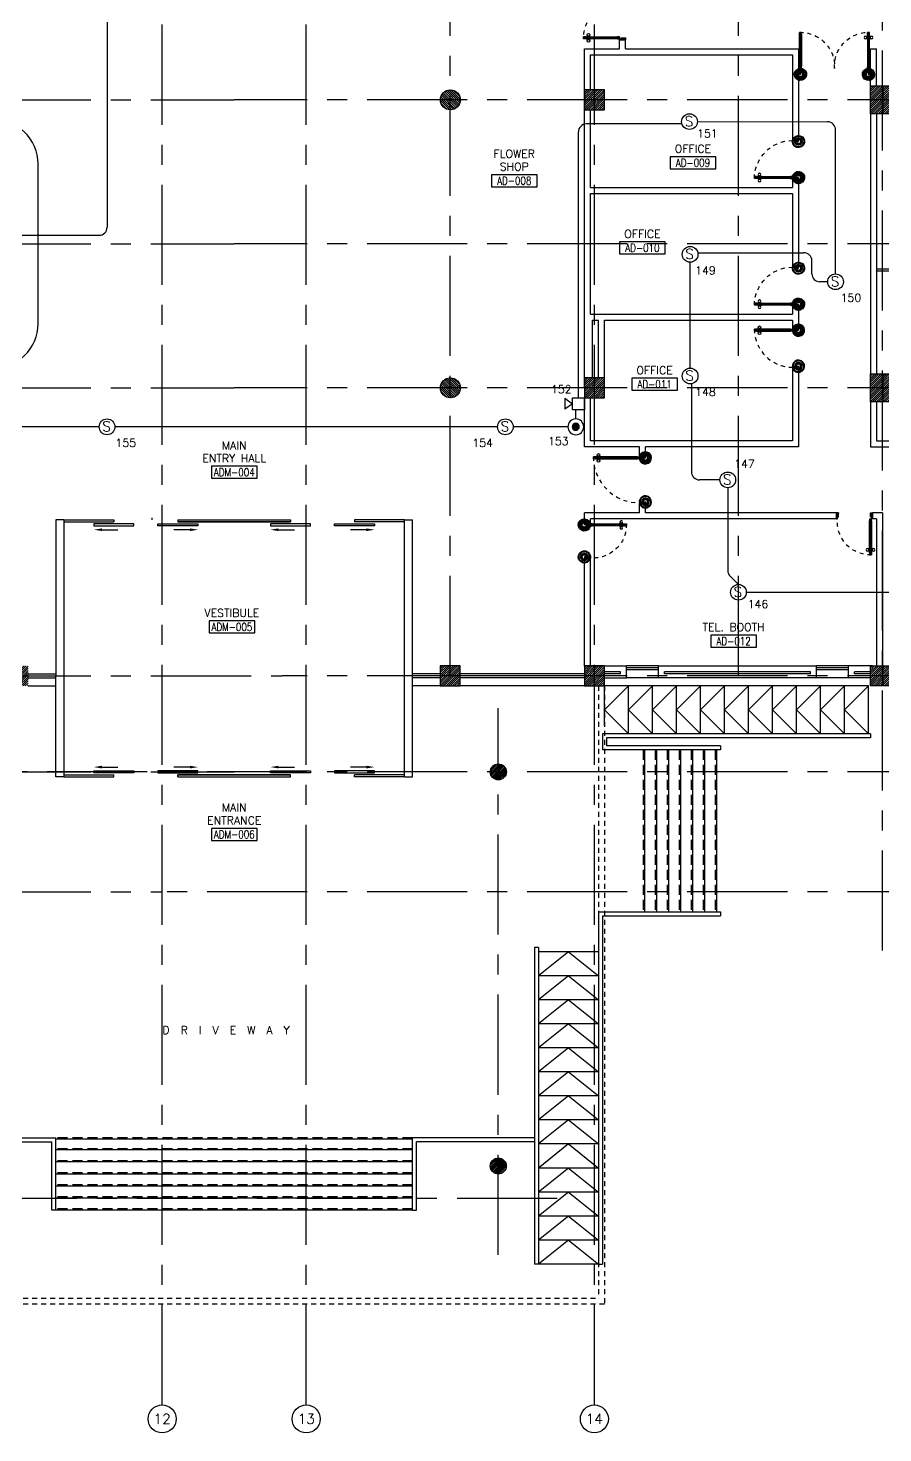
# Model space of a CAD drawing. Extents: x 0 to 93.3, y -13.5 to 76.8.
# Drawn here: x 17.63 to 38.99, y -13.52 to 21.59 of the extents above; entities that cross this region are included whole.
import ezdxf
from ezdxf.enums import TextEntityAlignment as Align

# ---------------------------------------------------------------- set-up
doc = ezdxf.new("R2010")
doc.units = 0
doc.header["$MEASUREMENT"] = 0
for name, pattern in [('CENTERX2', [4, 2.5, -0.5, 0.5, -0.5]), ('HIDDEN', [0.375, 0.25, -0.125]), ('HIDDEN2', [0.1875, 0.125, -0.0625])]:
    doc.linetypes.add(name, pattern=pattern)
doc.layers.get('0').update_dxf_attribs({"color": 11, "linetype": 'CONTINUOUS'})
for name, color, linetype in [('AX', 11, 'CONTINUOUS'), ('AX-CR', 11, 'CONTINUOUS'), ('AX-TXT', 11, 'CONTINUOUS'), ('AXES', 11, 'CENTERX2'), ('CANOPY-LN', 11, 'CONTINUOUS'), ('COL', 11, 'CONTINUOUS'), ('COUNTER', 11, 'CONTINUOUS'), ('DOOR', 11, 'CONTINUOUS'), ('E-FIRE', 4, 'CONTINUOUS'), ('E-WIRE', 4, 'CONTINUOUS'), ('Handrail', 11, 'CONTINUOUS'), ('HAT', 11, 'CONTINUOUS'), ('INSUL', 11, 'CONTINUOUS'), ('PART', 11, 'CONTINUOUS'), ('Ramb', 11, 'CONTINUOUS'), ('RM-BOX', 11, 'CONTINUOUS'), ('RM-NAME', 11, 'CONTINUOUS'), ('RM-NO', 11, 'CONTINUOUS'), ('SHAFT', 11, 'CONTINUOUS'), ('Step', 11, 'CONTINUOUS'), ('TEXT', 11, 'CONTINUOUS'), ('WALL', 11, 'CONTINUOUS'), ('WIN', 11, 'CONTINUOUS')]:
    doc.layers.add(name, color=color, linetype=linetype)
doc.styles.add('ROMANS', font='ROMANS.shx', dxfattribs={"width": 0.6})

# ---------------------------------------------------------------- blocks, each defined once
blk = doc.blocks.new('*X86')
at = {"color": 0}
for p, q in [((193089, 10708), (193542, 11161)), ((193089, 10761), (193488, 11161)), ((193089, 10814), (193435, 11161)), ((193089, 10867), (193382, 11161)), ((193089, 10920), (193329, 11161)), ((193089, 10973), (193276, 11161)), ((193089, 11026), (193223, 11161)), ((193089, 11079), (193170, 11161)), ((193089, 11132), (193117, 11161)), ((193095, 10661), (193589, 11155)), ((193148, 10661), (193589, 11102)), ((193201, 10661), (193589, 11049)), ((193254, 10661), (193589, 10996)), ((193307, 10661), (193589, 10943)), ((193360, 10661), (193589, 10890)), ((193413, 10661), (193589, 10837)), ((193466, 10661), (193589, 10784)), ((193519, 10661), (193589, 10731)), ((193572, 10661), (193589, 10678))]:
    blk.add_line(p, q, dxfattribs=at)
blk = doc.blocks.new('COL50')
at = {"layer": 'COL'}
blk.add_lwpolyline([(-250, 250), (-250, -250), (250, -250), (250, 250)], close=True, dxfattribs=at)
blk = doc.blocks.new('*X48')
at = {"color": 0}
for p, q in [((84179, 10675), (84665, 11161)), ((84179, 10729), (84612, 11161)), ((84179, 10782), (84559, 11161)), ((84179, 10835), (84506, 11161)), ((84179, 10888), (84453, 11161)), ((84179, 10941), (84400, 11161)), ((84179, 10994), (84347, 11161)), ((84179, 11047), (84294, 11161)), ((84179, 11100), (84240, 11161)), ((84179, 11153), (84187, 11161)), ((84218, 10661), (84679, 11122)), ((84271, 10661), (84679, 11069)), ((84324, 10661), (84679, 11016)), ((84377, 10661), (84679, 10963)), ((84430, 10661), (84679, 10910)), ((84483, 10661), (84679, 10857)), ((84536, 10661), (84679, 10804)), ((84589, 10661), (84679, 10751)), ((84642, 10661), (84679, 10698))]:
    blk.add_line(p, q, dxfattribs=at)
blk = doc.blocks.new('*X87')
at = {"color": 0}
for p, q in [((203889, 10689), (204360, 11161)), ((203889, 10742), (204307, 11161)), ((203889, 10795), (204254, 11161)), ((203889, 10848), (204201, 11161)), ((203889, 10901), (204148, 11161)), ((203889, 10954), (204095, 11161)), ((203889, 11008), (204042, 11161)), ((203889, 11061), (203989, 11161)), ((203889, 11114), (203936, 11161)), ((203913, 10661), (204389, 11136)), ((203966, 10661), (204389, 11083)), ((204019, 10661), (204389, 11030)), ((204072, 10661), (204389, 10977)), ((204125, 10661), (204389, 10924)), ((204178, 10661), (204389, 10871)), ((204231, 10661), (204389, 10818)), ((204285, 10661), (204389, 10765)), ((204338, 10661), (204389, 10712))]:
    blk.add_line(p, q, dxfattribs=at)
blk = doc.blocks.new('RM1')
at = {"layer": 'RM-BOX'}
blk.add_lwpolyline([(570, -200), (-570, -200), (-570, -500), (570, -500)], close=True, dxfattribs=at)
at = {"layer": 'RM-NAME', "style": 'ROMANS'}
for tag, p in [('ROOMNAME1', (0, 324)), ('ROOMNAME2', (0, 0))]:
    blk.add_attdef(tag, text='', height=200, dxfattribs=at).set_placement(p, align=Align.MIDDLE)
at = {"layer": 'RM-NO', "style": 'ROMANS', "width": 0.8}
blk.add_attdef('ROOMNO', text='', height=200, dxfattribs=at).set_placement((0, -350), align=Align.MIDDLE)
blk = doc.blocks.new('DOOR100')
at = {"layer": 'DOOR', "color": 7, "linetype": 'ByBlock'}
for p, q in [((-91, 1205), (-91, 1140)), ((-82, 1205), (-91, 1205)), ((-82, 1140), (-91, 1140)), ((-82, 1128), (-82, 1218)), ((-75, 1218), (-82, 1218)), ((-82, 1205), (-82, 1140)), ((-75, 1128), (-82, 1128)), ((-75, 1250), (-75, 1300)), ((-75, 1300), (-25, 1300)), ((-25, 1300), (-75, 1300)), ((-58, 1250), (-75, 1250)), ((-58, 1250), (-58, 1270)), ((-42, 1270), (-58, 1270)), ((-42, 1250), (-42, 1270)), ((-25, 1250), (-42, 1250)), ((-25, 1250), (-25, 1300)), ((-25, 1218), (-18, 1218)), ((-25, 1128), (-18, 1128)), ((-18, 1128), (-18, 1218)), ((-18, 1205), (-18, 1140)), ((-18, 1205), (-9, 1205)), ((-18, 1140), (-9, 1140)), ((-9, 1205), (-9, 1140)), ((-1200, 0), (-1200, 150)), ((-1200, 150), (-1175, 150)), ((-1200, 150), (-1200, 0)), ((-1150, 0), (-1200, 114)), ((-1150, 0), (-1200, 40)), ((-1150, 0), (-1200, 0)), ((-1175, 150), (-1175, 100)), ((-1175, 100), (-1150, 100)), ((-1150, 0), (-1163, 100)), ((-1150, 100), (-1150, 0)), ((-75, 200), (-58, 200)), ((-75, 150), (-75, 200)), ((-75, 150), (-25, 150)), ((-58, 200), (-58, 180)), ((-58, 180), (-42, 180)), ((-50, 0), (0, 114)), ((-50, 100), (-50, 0)), ((-50, 0), (-37, 100)), ((-25, 100), (-50, 100)), ((-50, 0), (0, 40)), ((-50, 0), (0, 0)), ((-42, 200), (-25, 200)), ((-42, 180), (-42, 200)), ((-25, 200), (-25, 150)), ((0, 150), (-25, 150)), ((-25, 150), (-25, 100)), ((0, 0), (0, 150)), ((0, 150), (0, 0))]:
    blk.add_line(p, q, dxfattribs=at)
at = {"layer": 'DOOR', "linetype": 'ByBlock'}
for p, q in [((-75, 1250), (-75, 200)), ((-58, 200), (-58, 1250)), ((-42, 200), (-42, 1250)), ((-25, 200), (-25, 1250))]:
    blk.add_line(p, q, dxfattribs=at)
at = {"layer": 'DOOR', "color": 7, "linetype": 'ByBlock'}
for centre in [(-124, 1173), (24, 1173)]:
    blk.add_circle(centre, 32.4, dxfattribs=at)
at = {"layer": 'DOOR', "linetype": 'HIDDEN', "ltscale": 0.5}
blk.add_arc((-25, 150), 1150, 90, 180, dxfattribs=at)
at = {"layer": 'DOOR', "color": 7, "linetype": 'ByBlock'}
for centre, radius, start, end in [((-1150, 0), 154, 103.7142, 108.8947), ((-1150, 0), 134, 100.72, 111.8402), ((-1150, 0), 94.4, 90, 121.9818), ((-1150, 0), 74.4, 90, 132.2236), ((-1150, 0), 54.4, 90, 156.7926), ((-1150, 0), 34.4, 90, 180), ((-1150, 0), 14.4, 90, 180), ((-50, 0), 94.4, 58.0182, 90), ((-50, 0), 74.4, 47.7764, 90), ((-50, 0), 54.4, 23.2074, 90), ((-50, 0), 34.4, 0, 90), ((-50, 0), 14.4, 0, 90), ((-50, 0), 134, 68.1598, 79.28), ((-50, 0), 114, 64.0838, 77.3774), ((-50, 0), 154, 71.1053, 76.2858)]:
    blk.add_arc(centre, radius, start, end, dxfattribs=at)
blk = doc.blocks.new('A$C49F1192B')
at = {"layer": 'DOOR', "color": 0, "linetype": 'ByBlock', "xscale": -1, "rotation": 270}
blk.add_blockref('DOOR100', (0, 1200), dxfattribs=at)
blk = doc.blocks.new('*X88')
at = {"color": 0}
for p, q in [((203889, 17902), (204348, 18361)), ((203889, 17955), (204295, 18361)), ((203889, 18008), (204242, 18361)), ((203889, 18061), (204189, 18361)), ((203889, 18114), (204136, 18361)), ((203889, 18167), (204083, 18361)), ((203889, 18220), (204030, 18361)), ((203889, 18273), (203977, 18361)), ((203889, 18326), (203923, 18361)), ((203901, 17861), (204389, 18349)), ((203954, 17861), (204389, 18296)), ((204007, 17861), (204389, 18243)), ((204060, 17861), (204389, 18190)), ((204113, 17861), (204389, 18137)), ((204166, 17861), (204389, 18084)), ((204219, 17861), (204389, 18031)), ((204272, 17861), (204389, 17978)), ((204325, 17861), (204389, 17924)), ((204378, 17861), (204389, 17871))]:
    blk.add_line(p, q, dxfattribs=at)
blk = doc.blocks.new('*X85')
at = {"color": 0}
for p, q in [((203888, 25061), (204388, 25561)), ((203889, 25114), (204335, 25561)), ((203889, 25167), (204282, 25561)), ((203889, 25220), (204229, 25561)), ((203889, 25273), (204176, 25561)), ((203889, 25326), (204123, 25561)), ((203889, 25379), (204070, 25561)), ((203889, 25432), (204017, 25561)), ((203889, 25486), (203964, 25561)), ((203889, 25539), (203911, 25561)), ((203941, 25061), (204389, 25508)), ((203994, 25061), (204389, 25455)), ((204047, 25061), (204389, 25402)), ((204100, 25061), (204389, 25349)), ((204153, 25061), (204389, 25296)), ((204207, 25061), (204389, 25243)), ((204260, 25061), (204389, 25190)), ((204313, 25061), (204389, 25137)), ((204366, 25061), (204389, 25084))]:
    blk.add_line(p, q, dxfattribs=at)
blk = doc.blocks.new('A$C272A55A0')
at = {"layer": 'DOOR', "color": 0, "linetype": 'ByBlock'}
for p, q in [((0, 900), (0, 1050)), ((50, 1050), (0, 1050)), ((0, 900), (25, 900)), ((25, 950), (50, 950)), ((25, 900), (25, 950)), ((75, 900), (25, 900)), ((25, 850), (25, 900)), ((42, 850), (25, 850)), ((58, 870), (42, 870)), ((42, 870), (42, 850)), ((50, 950), (50, 1050)), ((58, 850), (58, 870)), ((75, 850), (58, 850)), ((75, 900), (75, 850)), ((1725, 900), (1775, 900)), ((1725, 900), (1725, 850)), ((1725, 850), (1742, 850)), ((1742, 870), (1758, 870)), ((1742, 850), (1742, 870)), ((1750, 950), (1750, 1050)), ((1750, 1050), (1800, 1050)), ((1775, 950), (1750, 950)), ((1758, 870), (1758, 850)), ((1758, 850), (1775, 850)), ((1775, 900), (1775, 950)), ((1800, 900), (1775, 900)), ((1775, 850), (1775, 900)), ((1800, 1050), (1800, 900)), ((25, 50), (42, 50)), ((25, 50), (25, 0)), ((25, 0), (75, 0)), ((75, 0), (25, 0)), ((42, 50), (42, 30)), ((42, 30), (58, 30)), ((58, 50), (75, 50)), ((58, 50), (58, 30)), ((75, 50), (75, 0)), ((1718, 160), (1709, 160)), ((1709, 95), (1709, 160)), ((1718, 95), (1709, 95)), ((1725, 173), (1718, 173)), ((1718, 173), (1718, 83)), ((1718, 95), (1718, 160)), ((1725, 83), (1718, 83)), ((1742, 50), (1725, 50)), ((1725, 50), (1725, 0)), ((1775, 0), (1725, 0)), ((1725, 0), (1775, 0)), ((1742, 50), (1742, 30)), ((1758, 30), (1742, 30)), ((1775, 50), (1758, 50)), ((1758, 50), (1758, 30)), ((1775, 173), (1782, 173)), ((1775, 83), (1782, 83)), ((1775, 50), (1775, 0)), ((1782, 173), (1782, 83)), ((1782, 160), (1791, 160)), ((1782, 95), (1782, 160)), ((1782, 95), (1791, 95)), ((1791, 95), (1791, 160))]:
    blk.add_line(p, q, dxfattribs=at)
at = {"layer": 'DOOR', "color": 9, "linetype": 'ByBlock'}
for p, q in [((50, 1050), (0, 1010)), ((50, 1050), (0, 937)), ((50, 1050), (37, 950)), ((1750, 1050), (1800, 1010)), ((1750, 1050), (1800, 937)), ((1750, 1050), (1763, 950))]:
    blk.add_line(p, q, dxfattribs=at)
at = {"layer": 'DOOR', "linetype": 'ByBlock'}
for p, q in [((25, 850), (25, 50)), ((42, 850), (42, 50)), ((58, 850), (58, 50)), ((75, 50), (75, 850)), ((1725, 50), (1725, 850)), ((1742, 850), (1742, 50)), ((1758, 850), (1758, 50)), ((1775, 850), (1775, 50))]:
    blk.add_line(p, q, dxfattribs=at)
at = {"layer": 'DOOR', "color": 0, "linetype": 'ByBlock'}
for centre in [(1676, 128), (1824, 128)]:
    blk.add_circle(centre, 32.4, dxfattribs=at)
at = {"layer": 'DOOR', "color": 9, "linetype": 'ByBlock'}
for centre, radius, start, end in [((50, 1050), 54.4, 203.2074, 270), ((50, 1050), 74.4, 227.7764, 270), ((50, 1050), 94.4, 238.0182, 270), ((50, 1050), 114, 244.0838, 257.3774), ((50, 1050), 134, 248.1598, 259.28), ((50, 1050), 154, 251.1053, 256.2858), ((50, 1050), 34.4, 180, 270), ((50, 1050), 14.4, 180, 270), ((1750, 1050), 14.4, 270, 0), ((1750, 1050), 34.4, 270, 0), ((1750, 1050), 54.4, 270, 336.7926), ((1750, 1050), 74.4, 270, 312.2236), ((1750, 1050), 94.4, 270, 301.9818), ((1750, 1050), 114, 282.6226, 295.9162), ((1750, 1050), 134, 280.72, 291.8402), ((1750, 1050), 154, 283.7142, 288.8947)]:
    blk.add_arc(centre, radius, start, end, dxfattribs=at)
at = {"layer": 'DOOR', "linetype": 'HIDDEN', "ltscale": 0.5}
for centre, start, end in [((50, 851), 268.3174, 3.2965), ((1750, 851), 176.7035, 271.6826)]:
    blk.add_arc(centre, 851, start, end, dxfattribs=at)
at = {"layer": 'WALL', "linetype": 'ByBlock'}
blk.add_line((1800, 900), (1800, 1050), dxfattribs=at)
blk = doc.blocks.new('DOOR90')
at = {"layer": 'DOOR', "color": 7, "linetype": 'ByBlock'}
for p, q in [((-150, 0), (0, 0)), ((-150, 0), (-150, -25)), ((0, -50), (-114, 0)), ((0, -50), (-40, 0)), ((0, -50), (0, 0)), ((-1000, -25), (-1050, -25)), ((-1050, -75), (-1050, -25)), ((-1050, -25), (-1050, -75)), ((-1000, -75), (-1050, -75)), ((-1000, -42), (-1020, -42)), ((-1020, -42), (-1020, -58)), ((-1000, -58), (-1020, -58)), ((-1000, -25), (-1000, -42)), ((-1000, -58), (-1000, -75)), ((-878, -18), (-968, -18)), ((-968, -25), (-968, -18)), ((-968, -75), (-968, -82)), ((-878, -82), (-968, -82)), ((-955, -9), (-890, -9)), ((-955, -18), (-955, -9)), ((-955, -18), (-890, -18)), ((-955, -82), (-890, -82)), ((-955, -82), (-955, -91)), ((-955, -91), (-890, -91)), ((-890, -18), (-890, -9)), ((-890, -82), (-890, -91)), ((-878, -25), (-878, -18)), ((-878, -75), (-878, -82)), ((-200, -25), (-150, -25)), ((-200, -42), (-200, -25)), ((-180, -42), (-200, -42)), ((-200, -58), (-180, -58)), ((-200, -75), (-200, -58)), ((-150, -75), (-200, -75)), ((-180, -58), (-180, -42)), ((-150, -25), (-100, -25)), ((-150, -75), (-150, -25)), ((-100, -25), (-100, -50)), ((0, -50), (-100, -37)), ((-100, -50), (0, -50)), ((-150, -875), (-100, -875)), ((-150, -900), (-150, -875)), ((-150, -900), (0, -900)), ((0, -900), (-150, -900)), ((0, -850), (-114, -900)), ((-100, -875), (-100, -850)), ((0, -850), (-100, -863)), ((-100, -850), (0, -850)), ((0, -850), (-40, -900)), ((0, -850), (0, -900))]:
    blk.add_line(p, q, dxfattribs=at)
at = {"layer": 'DOOR', "linetype": 'ByBlock'}
for p, q in [((-200, -25), (-1000, -25)), ((-200, -42), (-1000, -42)), ((-200, -58), (-1000, -58)), ((-1000, -75), (-200, -75))]:
    blk.add_line(p, q, dxfattribs=at)
at = {"layer": 'DOOR', "color": 7, "linetype": 'ByBlock'}
for centre in [(-923, 24), (-923, -124)]:
    blk.add_circle(centre, 32.4, dxfattribs=at)
for centre, radius, start, end in [((0, -50), 154, 161.1053, 166.2858), ((0, -50), 94.4, 148.0182, 180), ((0, -50), 134, 158.1598, 169.28), ((0, -50), 114, 154.0838, 167.3774), ((0, -50), 74.4, 137.7764, 180), ((0, -50), 54.4, 113.2074, 180), ((0, -50), 34.4, 90, 180), ((0, -50), 14.4, 90, 180), ((0, -850), 154, 193.7142, 198.8947), ((0, -850), 134, 190.72, 201.8402), ((0, -850), 94.4, 180, 211.9818), ((0, -850), 74.4, 180, 222.2236), ((0, -850), 54.4, 180, 246.7926), ((0, -850), 34.4, 180, 270), ((0, -850), 14.4, 180, 270)]:
    blk.add_arc(centre, radius, start, end, dxfattribs=at)
at = {"layer": 'DOOR', "linetype": 'HIDDEN', "ltscale": 0.5}
blk.add_arc((-222, -50), 828, 178.2701, 275.003, dxfattribs=at)
blk = doc.blocks.new('AXU')
at = {"layer": 'AX-CR'}
blk.add_circle((0, 350), 350, dxfattribs=at)
at = {"layer": 'AX-TXT', "style": 'ROMANS'}
blk.add_attdef('AX', text='', height=250, dxfattribs=at).set_placement((0, 350), align=Align.MIDDLE)
blk = doc.blocks.new('C11')
at = {"layer": 'HAT'}
h = blk.add_hatch(dxfattribs=at)
h.set_pattern_fill('ANSI31', color=256, scale=300, style=0)
h.set_pattern_definition([(45, (-383765.23, -62181), (-26.5165043, 26.5165043), [])])
h.paths.add_polyline_path([(-20, 350), (-20, 700), (-320, 700), (-320, 350)])
h.paths.add_polyline_path([(-320, 0), (-20, 0), (-20, 350), (-320, 350)])
h = blk.add_hatch(dxfattribs=at)
h.set_pattern_fill('ANSI31', color=256, scale=300, style=0)
h.set_pattern_definition([(45, (-383445.23, -62181), (-26.5165043, 26.5165043), [])])
h.paths.add_polyline_path([(300, 350), (300, 700), (0, 700), (0, 350)])
h.paths.add_polyline_path([(0, 0), (300, 0), (300, 350), (0, 350)])
at = {"layer": 'COL'}
for points in [[(-20, 700), (-20, 0), (-320, 0), (-320, 700)], [(300, 700), (300, 0), (0, 0), (0, 700)]]:
    blk.add_lwpolyline(points, close=True, dxfattribs=at)
blk = doc.blocks.new('C-300')
at = {"layer": 'HAT', "linetype": 'ByBlock', "ltscale": 0.3}
h = blk.add_hatch(dxfattribs=at)
h.set_pattern_fill('ANSI31', color=8, scale=300, style=0)
h.set_pattern_definition([(45, (-258496.182, -82361.005), (-26.5165043, 26.5165043), [])])
h.paths.add_polyline_path([(300, 500), (0, 500), (0, 250), (300, 250)])
h.paths.add_polyline_path([(300, 250), (0, 250), (0, 0), (300, 0)])
at = {"layer": 'COL'}
blk.add_lwpolyline([(0, 500), (300, 500), (300, 0), (0, 0)], close=True, dxfattribs=at)
blk = doc.blocks.new('C-300A')
at = {"layer": 'SHAFT', "color": 6, "linetype": 'ByBlock', "ltscale": 0.3}
for p in [(-300, 0), (20, 0)]:
    blk.add_blockref('C-300', p, dxfattribs=at)
blk = doc.blocks.new('DOOR1000')
at = {"layer": 'DOOR', "color": 7, "linetype": 'ByBlock'}
for p, q in [((-150, 0), (0, 0)), ((-150, 0), (-150, -25)), ((0, -50), (-114, 0)), ((0, -50), (-40, 0)), ((0, -50), (0, 0)), ((-1100, -25), (-1100, -75)), ((-1100, -75), (-1100, -25)), ((-1050, -25), (-1100, -25)), ((-1050, -75), (-1100, -75)), ((-1070, -42), (-1070, -58)), ((-1050, -42), (-1070, -42)), ((-1050, -58), (-1070, -58)), ((-1050, -25), (-1050, -42)), ((-1050, -58), (-1050, -75)), ((-1018, -25), (-1018, -18)), ((-928, -18), (-1018, -18)), ((-1018, -75), (-1018, -82)), ((-928, -82), (-1018, -82)), ((-1005, -18), (-1005, -9)), ((-1005, -9), (-940, -9)), ((-1005, -18), (-940, -18)), ((-1005, -82), (-1005, -91)), ((-1005, -82), (-940, -82)), ((-1005, -91), (-940, -91)), ((-940, -18), (-940, -9)), ((-940, -82), (-940, -91)), ((-928, -25), (-928, -18)), ((-928, -75), (-928, -82)), ((-200, -25), (-150, -25)), ((-200, -42), (-200, -25)), ((-180, -42), (-200, -42)), ((-200, -58), (-180, -58)), ((-200, -75), (-200, -58)), ((-150, -75), (-200, -75)), ((-180, -58), (-180, -42)), ((-150, -25), (-100, -25)), ((-150, -75), (-150, -25)), ((-100, -25), (-100, -50)), ((0, -50), (-100, -37)), ((-100, -50), (0, -50)), ((-150, -975), (-100, -975)), ((-150, -1000), (-150, -975)), ((-150, -1000), (0, -1000)), ((0, -1000), (-150, -1000)), ((0, -950), (-114, -1000)), ((-100, -975), (-100, -950)), ((0, -950), (-100, -963)), ((-100, -950), (0, -950)), ((0, -950), (-40, -1000)), ((0, -950), (0, -1000))]:
    blk.add_line(p, q, dxfattribs=at)
at = {"layer": 'DOOR', "linetype": 'ByBlock'}
for p, q in [((-200, -25), (-1050, -25)), ((-200, -42), (-1050, -42)), ((-200, -58), (-1050, -58)), ((-1050, -75), (-200, -75))]:
    blk.add_line(p, q, dxfattribs=at)
at = {"layer": 'DOOR', "color": 7, "linetype": 'ByBlock'}
for centre in [(-973, 24), (-973, -124)]:
    blk.add_circle(centre, 32.4, dxfattribs=at)
for centre, radius, start, end in [((0, -50), 154, 161.1053, 166.2858), ((0, -50), 94.4, 148.0182, 180), ((0, -50), 134, 158.1598, 169.28), ((0, -50), 114, 154.0838, 167.3774), ((0, -50), 74.4, 137.7764, 180), ((0, -50), 54.4, 113.2074, 180), ((0, -50), 34.4, 90, 180), ((0, -50), 14.4, 90, 180), ((0, -950), 154, 193.7142, 198.8947), ((0, -950), 134, 190.72, 201.8402), ((0, -950), 94.4, 180, 211.9818), ((0, -950), 74.4, 180, 222.2236), ((0, -950), 54.4, 180, 246.7926), ((0, -950), 34.4, 180, 270), ((0, -950), 14.4, 180, 270)]:
    blk.add_arc(centre, radius, start, end, dxfattribs=at)
at = {"layer": 'DOOR', "linetype": 'HIDDEN', "ltscale": 0.5}
blk.add_arc((-150, -25), 950, 180, 270, dxfattribs=at)
blk = doc.blocks.new('S')
at = {"layer": 'E-FIRE'}
blk.add_circle((0, 0), 197, dxfattribs=at)
at = {"layer": 'E-FIRE', "color": 3, "style": 'ROMANS'}
blk.add_text('S', height=250, dxfattribs=at).set_placement((-119, -115))
blk = doc.blocks.new('MCP')
at = {"color": 1}
for p, q in [((-88, -9), (9, 88)), ((-82, 33), (-33, 82)), ((-80, -36), (36, 80)), ((-66, -58), (58, 66)), ((-47, -74), (74, 47)), ((-23, -85), (85, 23)), ((10, -88), (88, -10))]:
    blk.add_line(p, q, dxfattribs=at)
at = {"layer": 'E-FIRE'}
blk.add_circle((0, 0), 197, dxfattribs=at)
at = {"layer": 'E-FIRE', "color": 4}
blk.add_circle((0, 0), 88.1, dxfattribs=at)
blk = doc.blocks.new('ES')
at = {"layer": 'E-FIRE'}
blk.add_line((-135, 485), (134, 485), dxfattribs=at)
for points in [[(-135, 485), (0, 300)], [(0, 300), (0, 300), (134, 485)]]:
    blk.add_lwpolyline(points, dxfattribs=at)
blk.add_lwpolyline([(-150, 0), (150, 0), (150, 300), (-150, 300)], close=True, dxfattribs=at)

msp = doc.modelspace()

# ---------------------------------------------------------------- hatches: boundary and pattern name
at = {"layer": 'HAT'}
h = msp.add_hatch(dxfattribs=at)
h.set_pattern_fill('ANSI31', color=256, scale=0.3, style=0)
h.set_pattern_definition([(135, (89.420948, -23.834444), (0.026516504, 0.026516504), [])])
h.paths.add_polyline_path([(28.4307, 19.8), (28.1807, 19.8), (28.1807, 20.05, -0.4142136)])
h.paths.add_polyline_path([(28.1807, 20.05), (28.1807, 19.8), (27.9307, 19.8, -0.4142136)])
h.paths.add_polyline_path([(27.9307, 19.8), (28.1807, 19.8), (28.1807, 19.55, -0.4142136)])
h.paths.add_polyline_path([(28.1807, 19.8), (28.4307, 19.8, -0.4142136), (28.1807, 19.55)])
h = msp.add_hatch(dxfattribs=at)
h.set_pattern_fill('ANSI31', color=256, scale=0.3, style=0)
h.set_pattern_definition([(135, (89.420948, -31.034444), (0.026516504, 0.026516504), [])])
h.paths.add_polyline_path([(28.4307, 12.6), (28.1807, 12.6), (28.1807, 12.85, -0.4142136)])
h.paths.add_polyline_path([(28.1807, 12.85), (28.1807, 12.6), (27.9307, 12.6, -0.4142136)])
h.paths.add_polyline_path([(27.9307, 12.6), (28.1807, 12.6), (28.1807, 12.35, -0.4142136)])
h.paths.add_polyline_path([(28.1807, 12.6), (28.4307, 12.6, -0.4142136), (28.1807, 12.35)])
h = msp.add_hatch(dxfattribs=at)
h.set_pattern_fill('ANSI31', color=256, scale=0.24, style=0)
h.set_pattern_definition([(45, (-19.612692, -31.907555), (-0.021213203, 0.021213203), [])])
h.paths.add_polyline_path([(29.1795, 3), (29.3795, 3), (29.3795, 3.2, 0.4142136)])
h.paths.add_polyline_path([(29.3795, 3.2), (29.3795, 3), (29.5795, 3, 0.4142136)])
h.paths.add_polyline_path([(29.5795, 3), (29.3795, 3), (29.3795, 2.8, 0.4142136)])
h.paths.add_polyline_path([(29.3795, 3), (29.1795, 3, 0.4142136), (29.3795, 2.8)])
h = msp.add_hatch(dxfattribs=at)
h.set_pattern_fill('ANSI31', color=256, scale=0.24, style=0)
h.set_pattern_definition([(45, (-19.612692, -41.757555), (-0.021213203, 0.021213203), [])])
h.paths.add_polyline_path([(29.1795, -6.85), (29.3795, -6.85), (29.3795, -6.65, 0.4142136)])
h.paths.add_polyline_path([(29.3795, -6.65), (29.3795, -6.85), (29.5795, -6.85, 0.4142136)])
h.paths.add_polyline_path([(29.5795, -6.85), (29.3795, -6.85), (29.3795, -7.05, 0.4142136)])
h.paths.add_polyline_path([(29.3795, -6.85), (29.1795, -6.85, 0.4142136), (29.3795, -7.05)])

# ---------------------------------------------------------------- linework, layer by layer
at = {"layer": 'AXES'}
for p, q in [((20.9795, -12.8215), (20.9795, 76.0748)), ((24.5795, -12.8215), (24.5795, 76.0748)), ((31.7795, -12.8215), (31.7795, 76.0748)), ((38.9795, -1.4643), (38.9795, 75.7248)), ((28.1795, 5.4), (28.1795, 64.22)), ((35.3795, 5.4), (35.3795, 64.22)), ((0.7, 19.8), (22.7795, 19.8)), ((92.6023, 19.8), (22.7795, 19.8)), ((0.7, 16.2), (22.7795, 16.2)), ((92.6023, 16.2), (22.7795, 16.2)), ((0.7, 12.6), (22.7795, 12.6)), ((92.6023, 12.6), (22.7795, 12.6)), ((0.7, 5.4), (23.9795, 5.4)), ((92.6023, 5.4), (23.9795, 5.4)), ((29.3795, -9.0672), (29.3795, 4.5947)), ((0.7, 3), (22.7795, 3)), ((92.6023, 3), (14.3795, 3)), ((92.6023, 3), (22.7795, 3)), ((0.7, 0), (20.9795, 0)), ((92.6023, 0), (20.9795, 0)), ((92.6023, 0), (20.9795, 0)), ((12.3471, -7.65), (30.9349, -7.65))]:
    msp.add_line(p, q, dxfattribs=at)
at = {"layer": 'CANOPY-LN', "color": 8, "linetype": 'HIDDEN2'}
for p in [(31.8795, 5.15), (13.6795, -10.15)]:
    msp.add_line(p, (31.8795, -10.15), dxfattribs=at)
at = {"layer": 'CANOPY-LN', "linetype": 'HIDDEN2'}
for p, q in [((32.0295, 5.15), (32.0295, -10.3)), ((32.0295, -10.3), (13.5295, -10.3))]:
    msp.add_line(p, q, dxfattribs=at)
at = {"layer": 'COUNTER'}
for p, q in [((17.8795, 14.2011), (17.8795, 18.2)), ((17.8795, 15.2375), (17.8795, 18.1875))]:
    msp.add_line(p, q, dxfattribs=at)
for centre, radius, start, end in [((16.7795, 18.2), 1.1, 0, 92.60525), ((16.7777, 14.2019), 1.1018, 267.49483, 359.95911)]:
    msp.add_arc(centre, radius, start, end, dxfattribs=at)
at = {"layer": 'DOOR'}
for p, q in [((18.5238, 9.3), (19.7738, 9.3)), ((18.5238, 9.25), (19.7738, 9.25)), ((19.7738, 9.3), (19.7738, 9.25)), ((20.7295, 9.3), (20.7295, 9.35)), ((21.3738, 9.3), (24.1853, 9.3)), ((21.3738, 9.3), (21.3738, 9.25)), ((21.3738, 9.25), (24.1853, 9.25)), ((24.1853, 9.3), (24.1853, 9.25)), ((25.7853, 9.3), (25.7853, 9.25)), ((27.0353, 9.3), (25.7853, 9.3)), ((27.0353, 9.25), (25.7853, 9.25)), ((19.4738, 9.0541), (19.8738, 9.0541)), ((19.4738, 9.0541), (19.8738, 9.0541)), ((21.6738, 9.0541), (21.2738, 9.0541)), ((21.6738, 9.0541), (21.2738, 9.0541)), ((23.8853, 9.0541), (24.2853, 9.0541)), ((23.8853, 9.0541), (24.2853, 9.0541)), ((26.0853, 9.0541), (25.6853, 9.0541)), ((26.0853, 9.0541), (25.6853, 9.0541)), ((18.5238, 2.925), (19.7738, 2.925)), ((18.5238, 2.875), (19.7738, 2.875)), ((19.4738, 3.1209), (19.8738, 3.1209)), ((19.4738, 3.1209), (19.8738, 3.1209)), ((19.7738, 2.875), (19.7738, 2.925)), ((21.6738, 3.1209), (21.2738, 3.1209)), ((21.6738, 3.1209), (21.2738, 3.1209)), ((21.3738, 2.925), (24.1853, 2.925)), ((21.3738, 2.875), (21.3738, 2.925)), ((21.3738, 2.875), (24.1853, 2.875)), ((23.8853, 3.1209), (24.2853, 3.1209)), ((23.8853, 3.1209), (24.2853, 3.1209)), ((24.1853, 2.875), (24.1853, 2.925)), ((26.0853, 3.1209), (25.6853, 3.1209)), ((26.0853, 3.1209), (25.6853, 3.1209)), ((25.7853, 2.875), (25.7853, 2.925)), ((27.0353, 2.925), (25.7853, 2.925)), ((27.0353, 2.875), (25.7853, 2.875))]:
    msp.add_line(p, q, dxfattribs=at)
for points in [[(19.2738, 9.2), (19.2738, 9.15), (20.2738, 9.15), (20.2738, 9.2), (19.2738, 9.2)], [(19.2738, 9.2), (19.2738, 9.15), (20.2738, 9.15), (20.2738, 9.2), (19.2738, 9.2)], [(21.8738, 9.2), (21.8738, 9.15), (20.8738, 9.15), (20.8738, 9.2), (21.8738, 9.2)], [(21.8738, 9.2), (21.8738, 9.15), (20.8738, 9.15), (20.8738, 9.2), (21.8738, 9.2)], [(21.3738, 9.3), (24.1853, 9.3), (24.1853, 9.25), (21.3738, 9.25)], [(23.6853, 9.2), (23.6853, 9.15), (24.6853, 9.15), (24.6853, 9.2), (23.6853, 9.2)], [(23.6853, 9.2), (23.6853, 9.15), (24.6853, 9.15), (24.6853, 9.2), (23.6853, 9.2)], [(26.2853, 9.2), (26.2853, 9.15), (25.2853, 9.15), (25.2853, 9.2), (26.2853, 9.2)], [(26.2853, 9.2), (26.2853, 9.15), (25.2853, 9.15), (25.2853, 9.2), (26.2853, 9.2)], [(19.2738, 2.975), (19.2738, 3.025), (20.2738, 3.025), (20.2738, 2.975), (19.2738, 2.975)], [(19.2738, 2.975), (19.2738, 3.025), (20.2738, 3.025), (20.2738, 2.975), (19.2738, 2.975)], [(21.8738, 2.975), (21.8738, 3.025), (20.8738, 3.025), (20.8738, 2.975), (21.8738, 2.975)], [(21.8738, 2.975), (21.8738, 3.025), (20.8738, 3.025), (20.8738, 2.975), (21.8738, 2.975)], [(21.3738, 2.875), (24.1853, 2.875), (24.1853, 2.925), (21.3738, 2.925)], [(23.6853, 2.975), (23.6853, 3.025), (24.6853, 3.025), (24.6853, 2.975), (23.6853, 2.975)], [(23.6853, 2.975), (23.6853, 3.025), (24.6853, 3.025), (24.6853, 2.975), (23.6853, 2.975)], [(26.2853, 2.975), (26.2853, 3.025), (25.2853, 3.025), (25.2853, 2.975), (26.2853, 2.975)], [(26.2853, 2.975), (26.2853, 3.025), (25.2853, 3.025), (25.2853, 2.975), (26.2853, 2.975)]]:
    msp.add_lwpolyline(points, dxfattribs=at)
for points in [[(19.4738, 9.0208), (19.4738, 9.0875), (19.2738, 9.0541)], [(19.4738, 9.0208), (19.4738, 9.0875), (19.2738, 9.0541)], [(21.6738, 9.0208), (21.6738, 9.0875), (21.8738, 9.0541)], [(21.6738, 9.0208), (21.6738, 9.0875), (21.8738, 9.0541)], [(23.8853, 9.0208), (23.8853, 9.0875), (23.6853, 9.0541)], [(23.8853, 9.0208), (23.8853, 9.0875), (23.6853, 9.0541)], [(26.0853, 9.0208), (26.0853, 9.0875), (26.2853, 9.0541)], [(26.0853, 9.0208), (26.0853, 9.0875), (26.2853, 9.0541)], [(19.4738, 3.1542), (19.4738, 3.0875), (19.2738, 3.1209)], [(19.4738, 3.1542), (19.4738, 3.0875), (19.2738, 3.1209)], [(21.6738, 3.1542), (21.6738, 3.0875), (21.8738, 3.1209)], [(21.6738, 3.1542), (21.6738, 3.0875), (21.8738, 3.1209)], [(23.8853, 3.1542), (23.8853, 3.0875), (23.6853, 3.1209)], [(23.8853, 3.1542), (23.8853, 3.0875), (23.6853, 3.1209)], [(26.0853, 3.1542), (26.0853, 3.0875), (26.2853, 3.1209)], [(26.0853, 3.1542), (26.0853, 3.0875), (26.2853, 3.1209)]]:
    msp.add_solid(points, dxfattribs=at)
at = {"layer": 'E-WIRE'}
for p, q in [((19.6027, 22.0029), (19.6027, 16.6135)), ((31.3795, 12.354), (31.3795, 18.9958)), ((37.8065, 15.4493), (37.8065, 19.05)), ((15.8464, 16.4135), (19.4027, 16.4135)), ((34.1721, 13.0948), (34.1721, 15.7402)), ((37.2156, 15.4522), (37.2156, 15.7768)), ((37.6095, 15.2522), (37.4156, 15.2522)), ((19.4056, 11.6269), (14.4751, 11.6269)), ((29.3593, 11.6269), (19.7997, 11.6269)), ((31.1183, 11.6269), (29.7535, 11.6269)), ((34.9159, 10.3), (34.4063, 10.3)), ((35.113, 10.1029), (35.113, 8.0334)), ((35.3795, 7.6881), (35.173, 7.8906)), ((40.2979, 7.4888), (35.5766, 7.4888))]:
    msp.add_line(p, q, dxfattribs=at)
at = {"layer": 'E-WIRE', "color": 4}
for p, q in [((33.97, 19.1958), (31.5795, 19.1958)), ((34.3549, 19.2554), (37.6069, 19.25)), ((34.3579, 15.9768), (37.0156, 15.9768)), ((34.2063, 12.7037), (34.2063, 10.5)), ((31.3154, 11.8239), (31.3154, 12.054))]:
    msp.add_line(p, q, dxfattribs=at)
at = {"layer": 'E-WIRE'}
for centre, start, end in [((31.5795, 18.9958), 90, 180), ((37.6065, 19.05), 0, 89.90456), ((19.4027, 16.6135), 270, 0), ((37.0156, 15.7768), 0, 90), ((37.4156, 15.4522), 180, 270), ((34.4063, 10.5), 180, 270), ((35.313, 8.0334), 180, 225.56799)]:
    msp.add_arc(centre, 0.2, start, end, dxfattribs=at)
at = {"layer": 'Handrail'}
for p, q in [((38.6295, 5.15), (32.0295, 5.15)), ((38.6834, 3.95), (31.9795, 3.95)), ((31.9795, 3.95), (31.9795, 3.55)), ((32.0795, 3.95), (32.0795, 3.95)), ((38.6834, 3.95), (38.6834, 3.85)), ((34.9335, 3.55), (31.9795, 3.55)), ((38.6834, 3.85), (32.0795, 3.85)), ((32.0795, 3.85), (32.0795, 3.65)), ((34.9335, 3.65), (32.0795, 3.65)), ((34.9335, 3.65), (34.9335, 3.55)), ((31.8795, -0.5), (34.9295, -0.5)), ((31.8795, -0.5), (31.8795, -9.3)), ((31.9795, -0.6), (34.9295, -0.6)), ((31.9795, -0.6), (31.9795, -9.3)), ((34.9295, -0.5), (34.9295, -0.6)), ((30.2795, -1.3913), (30.2795, -9.3)), ((30.3795, -1.3913), (30.2795, -1.3913)), ((30.3795, -1.3913), (30.3795, -9.3)), ((15.2795, -6.15), (18.3238, -6.15)), ((15.2795, -6.25), (18.2238, -6.25)), ((18.2238, -7.95), (18.2238, -6.25)), ((18.3238, -7.95), (18.3238, -6.15)), ((27.2353, -7.95), (27.2353, -6.15)), ((30.2795, -6.15), (27.2353, -6.15)), ((30.2795, -6.25), (27.3353, -6.25)), ((27.3353, -7.95), (27.3353, -6.25)), ((18.3238, -7.95), (18.2238, -7.95)), ((27.2353, -7.95), (27.3353, -7.95)), ((30.3795, -9.3), (30.2795, -9.3)), ((31.8795, -9.3), (31.9795, -9.3))]:
    msp.add_line(p, q, dxfattribs=at)
at = {"layer": 'INSUL'}
for p, q in [((32.4295, 5.5), (32.0295, 5.5)), ((32.4295, 5.45), (32.0295, 5.45)), ((32.4295, 5.45), (32.4295, 5.5)), ((37.1795, 5.5), (33.5295, 5.5)), ((33.5295, 5.45), (33.5295, 5.5)), ((37.1795, 5.45), (33.5295, 5.45)), ((37.1795, 5.45), (37.1795, 5.5)), ((38.2795, 5.45), (38.2795, 5.5)), ((38.6795, 5.5), (38.2795, 5.5)), ((38.6795, 5.45), (38.2795, 5.45))]:
    msp.add_line(p, q, dxfattribs=at)
at = {"layer": 'PART'}
for p, q in [((41.5045, 15.57), (38.8295, 15.57)), ((41.5045, 15.52), (38.8295, 15.52))]:
    msp.add_line(p, q, dxfattribs=at)
at = {"layer": 'Ramb'}
for p, q in [((18.7295, 9.3), (19.3525, 9.3)), ((32.0295, 4.15), (32.0295, 5.15)), ((32.0295, 4.55), (32.6295, 5.15)), ((32.6295, 3.95), (32.6295, 5.15)), ((32.6295, 4.55), (33.2295, 5.15)), ((33.2295, 3.95), (33.2295, 5.15)), ((33.2295, 4.55), (33.8295, 5.15)), ((33.8295, 3.95), (33.8295, 5.15)), ((33.8295, 4.55), (34.4295, 5.15)), ((34.4295, 3.95), (34.4295, 5.15)), ((34.4295, 4.55), (35.0295, 5.15)), ((35.0295, 3.95), (35.0295, 5.15)), ((35.0295, 4.55), (35.6295, 5.15)), ((35.6295, 3.95), (35.6295, 5.15)), ((35.6295, 4.55), (36.2295, 5.15)), ((36.2295, 3.95), (36.2295, 5.15)), ((36.2295, 4.55), (36.8295, 5.15)), ((36.8295, 3.95), (36.8295, 5.15)), ((36.8295, 4.55), (37.4295, 5.15)), ((37.4295, 3.95), (37.4295, 5.15)), ((37.4295, 4.55), (38.0295, 5.15)), ((38.0295, 3.95), (38.0295, 5.15)), ((38.0295, 4.55), (38.6295, 5.15)), ((38.6295, 3.95), (38.6295, 5.15)), ((32.0295, 4.55), (32.6295, 3.95)), ((32.6295, 4.55), (33.2295, 3.95)), ((33.2295, 4.55), (33.8295, 3.95)), ((33.8295, 4.55), (34.4295, 3.95)), ((34.4295, 4.55), (35.0295, 3.95)), ((35.0295, 4.55), (35.6295, 3.95)), ((35.6295, 4.55), (36.2295, 3.95)), ((36.2295, 4.55), (36.8295, 3.95)), ((36.8295, 4.55), (37.4295, 3.95)), ((37.4295, 4.55), (38.0295, 3.95)), ((38.0295, 4.55), (38.6295, 3.95)), ((31.8795, -1.5), (30.3795, -1.5)), ((31.1295, -1.5), (30.3795, -2.1)), ((31.1295, -1.5), (31.8795, -2.1)), ((31.8795, -2.1), (30.3795, -2.1)), ((31.1295, -2.1), (30.3795, -2.7)), ((31.1295, -2.1), (31.8795, -2.7)), ((31.8795, -2.7), (30.3795, -2.7)), ((31.1295, -2.7), (30.3795, -3.3)), ((31.1295, -2.7), (31.8795, -3.3)), ((31.8795, -3.3), (30.3795, -3.3)), ((31.1295, -3.3), (30.3795, -3.9)), ((31.1295, -3.3), (31.8795, -3.9)), ((31.8795, -3.9), (30.3795, -3.9)), ((31.1295, -3.9), (30.3795, -4.5)), ((31.1295, -3.9), (31.8795, -4.5)), ((31.8795, -4.5), (30.3795, -4.5)), ((31.1295, -4.5), (30.3795, -5.1)), ((31.1295, -4.5), (31.8795, -5.1)), ((31.8795, -5.1), (30.3795, -5.1)), ((31.1295, -5.1), (30.3795, -5.7)), ((31.1295, -5.1), (31.8795, -5.7)), ((31.8795, -5.7), (30.3795, -5.7)), ((31.1295, -5.7), (30.3795, -6.3)), ((31.1295, -5.7), (31.8795, -6.3)), ((31.8795, -6.3), (30.3795, -6.3)), ((31.1295, -6.3), (30.3795, -6.9)), ((31.1295, -6.3), (31.8795, -6.9)), ((31.8795, -6.9), (30.3795, -6.9)), ((31.1295, -6.9), (30.3795, -7.5)), ((31.1295, -6.9), (31.8795, -7.5)), ((31.8795, -7.5), (30.3795, -7.5)), ((31.1295, -7.5), (30.3795, -8.1)), ((31.1295, -7.5), (31.8795, -8.1)), ((31.8795, -8.1), (30.3795, -8.1)), ((31.1295, -8.1), (30.3795, -8.7)), ((31.1295, -8.1), (31.8795, -8.7)), ((31.8795, -8.7), (30.3795, -8.7)), ((31.1295, -8.7), (30.3795, -9.3)), ((31.1295, -8.7), (31.8795, -9.3)), ((31.8795, -9.3), (30.3795, -9.3))]:
    msp.add_line(p, q, dxfattribs=at)
at = {"layer": 'Step', "linetype": 'HIDDEN'}
for p, q in [((32.9995, 3.55), (32.9995, -0.5)), ((33.2995, 3.55), (33.2995, -0.5)), ((33.5995, 3.55), (33.5995, -0.5)), ((33.8995, 3.55), (33.8995, -0.5)), ((34.1995, 3.55), (34.1995, -0.5)), ((34.4995, 3.55), (34.4995, -0.5)), ((34.7995, 3.55), (34.7995, -0.5)), ((27.2353, -6.15), (18.3238, -6.15)), ((27.2353, -6.42), (18.3238, -6.42)), ((27.2353, -6.72), (18.3238, -6.72)), ((27.2353, -7.02), (18.3238, -7.02)), ((27.2353, -7.32), (18.3238, -7.32)), ((27.2353, -7.62), (18.3238, -7.62)), ((27.2353, -7.92), (18.3238, -7.92))]:
    msp.add_line(p, q, dxfattribs=at)
at = {"layer": 'Step'}
for p, q in [((33.0295, 3.55), (33.0295, -0.5)), ((33.3295, 3.55), (33.3295, -0.5)), ((33.6295, 3.55), (33.6295, -0.5)), ((33.9295, 3.55), (33.9295, -0.5)), ((34.2295, 3.55), (34.2295, -0.5)), ((34.5295, 3.55), (34.5295, -0.5)), ((34.8295, 3.55), (34.8295, -0.5)), ((27.2353, -6.18), (18.3238, -6.18)), ((27.2353, -6.45), (18.3238, -6.45)), ((27.2353, -6.75), (18.3238, -6.75)), ((27.2353, -7.05), (18.3238, -7.05)), ((27.2353, -7.35), (18.3238, -7.35)), ((27.2353, -7.65), (18.3238, -7.65)), ((27.2353, -7.95), (18.3238, -7.95))]:
    msp.add_line(p, q, dxfattribs=at)
at = {"layer": 'WALL'}
for p, q in [((31.5295, 21.075), (32.4045, 21.075)), ((31.5295, 16.275), (31.5295, 21.075)), ((32.4045, 21.075), (32.4045, 21.3)), ((32.4045, 21.3), (32.5545, 21.3)), ((32.5545, 21.075), (32.5545, 21.3)), ((32.5545, 21.075), (36.8795, 21.075)), ((36.8795, 21.075), (36.8795, 18.807)), ((38.6795, 20.15), (38.6795, 21.075)), ((38.6795, 21.075), (38.8295, 21.075)), ((38.8295, 20.15), (38.8295, 21.075)), ((31.6795, 20.925), (36.7295, 20.925)), ((31.6795, 20.05), (31.6795, 20.925)), ((36.7295, 20.925), (36.7295, 18.807)), ((31.6795, 17.607), (31.6795, 19.55)), ((38.6795, 19.45), (38.6795, 12.95)), ((38.8295, 19.45), (38.8295, 12.95)), ((36.7295, 18.807), (36.8795, 18.807)), ((31.6795, 17.607), (36.7295, 17.607)), ((36.7295, 17.807), (36.7295, 17.607)), ((36.7295, 17.807), (36.8795, 17.807)), ((36.8795, 17.807), (36.8795, 15.641)), ((31.6795, 17.457), (36.7295, 17.457)), ((31.6795, 14.441), (31.6795, 17.457)), ((36.7295, 17.457), (36.7295, 15.641)), ((31.5295, 12.6), (31.5295, 16.275)), ((36.7295, 15.641), (36.8795, 15.641)), ((31.6795, 14.441), (36.7295, 14.441)), ((36.7295, 14.641), (36.7295, 14.441)), ((36.7295, 14.641), (36.8795, 14.641)), ((36.8795, 14.641), (36.8795, 14.091)), ((31.7295, 14.291), (31.8795, 14.291)), ((31.7295, 12.85), (31.7295, 14.291)), ((31.8795, 12.85), (31.8795, 14.291)), ((32.0295, 12.85), (32.0295, 14.291)), ((32.0295, 14.291), (36.7295, 14.291)), ((36.7295, 14.291), (36.7295, 14.091)), ((36.7295, 14.091), (36.8795, 14.091)), ((36.7295, 13.091), (36.7295, 11.275)), ((36.7295, 13.091), (36.8795, 13.091)), ((36.8795, 13.091), (36.8795, 11.125)), ((31.5295, 11.125), (31.5295, 12.35)), ((31.6795, 11.275), (31.6795, 12.35)), ((38.6795, 12.25), (38.6795, 11.125)), ((38.8295, 12.25), (38.8295, 11.275)), ((36.7295, 11.275), (31.6795, 11.275)), ((38.8295, 11.275), (45.2995, 11.275)), ((32.9045, 11.125), (31.5295, 11.125)), ((32.9045, 10.9), (32.9045, 11.125)), ((33.0545, 10.9), (32.9045, 10.9)), ((36.8795, 11.125), (33.0545, 11.125)), ((33.0545, 10.9), (33.0545, 11.125)), ((38.6795, 11.125), (45.2995, 11.125)), ((32.9045, 9.475), (32.9045, 9.7)), ((33.0545, 9.7), (32.9045, 9.7)), ((33.0545, 9.475), (33.0545, 9.7)), ((18.3238, 9.3), (18.3238, 5.4)), ((18.5238, 9.3), (18.3238, 9.3)), ((18.5238, 9.3), (18.5238, 2.875)), ((27.0353, 2.875), (27.0353, 9.3)), ((27.0353, 9.3), (27.2353, 9.3)), ((27.2353, 2.875), (27.2353, 9.3)), ((32.9045, 9.475), (31.5295, 9.475)), ((31.5295, 9.225), (31.5295, 9.475)), ((31.6795, 9.225), (31.5295, 9.225)), ((31.5295, 9.225), (31.6795, 9.225)), ((31.6795, 9.225), (31.6795, 9.325)), ((37.8295, 9.325), (31.6795, 9.325)), ((37.8295, 9.475), (33.0545, 9.475)), ((37.8295, 9.325), (37.8295, 9.475)), ((37.8295, 9.325), (37.8295, 9.475)), ((38.9795, 9.475), (38.7295, 9.475)), ((38.7295, 9.475), (38.7295, 9.325)), ((38.7295, 9.325), (38.7295, 9.475)), ((38.8295, 9.325), (38.7295, 9.325)), ((38.8295, 9.325), (38.8295, 5.65)), ((38.8295, 9.325), (38.8295, 8.4875)), ((38.9795, 9.475), (38.9795, 5.65)), ((38.9795, 9.325), (38.9795, 8.4875)), ((31.5295, 5.65), (31.5295, 8.325)), ((31.6795, 8.325), (31.5295, 8.325)), ((31.5295, 8.325), (31.6756, 8.325)), ((31.6795, 5.65), (31.6795, 8.325)), ((31.5295, 5.65), (32.5795, 5.65)), ((32.5795, 5.35), (32.5795, 5.65)), ((33.3795, 5.65), (37.3295, 5.65)), ((33.3795, 5.35), (33.3795, 5.65)), ((37.3295, 5.35), (37.3295, 5.65)), ((38.1295, 5.35), (38.1295, 5.65)), ((38.7295, 5.65), (38.1295, 5.65)), ((18.3238, 2.875), (18.3238, 5.4)), ((32.0295, 5.35), (32.5795, 5.35)), ((37.3295, 5.35), (33.3795, 5.35)), ((38.6795, 5.35), (38.1295, 5.35)), ((18.5238, 2.875), (18.3238, 2.875)), ((27.0353, 2.875), (27.2353, 2.875))]:
    msp.add_line(p, q, dxfattribs=at)
for centre, radius in [((28.1807, 19.8), 0.25), ((28.1807, 12.6), 0.25), ((29.3795, 3), 0.2), ((29.3795, -6.85), 0.2)]:
    msp.add_circle(centre, radius, dxfattribs=at)
at = {"layer": 'WIN'}
for p, q in [((33.3795, 5.65), (32.5795, 5.65)), ((38.1295, 5.65), (37.3295, 5.65)), ((17.6295, 5.45), (18.3238, 5.45)), ((17.6295, 5.4), (18.3238, 5.4)), ((17.6295, 5.35), (18.3238, 5.35)), ((27.9295, 5.45), (27.2353, 5.45)), ((27.9295, 5.4), (27.2353, 5.4)), ((27.9295, 5.35), (27.2353, 5.35)), ((31.5295, 5.45), (28.4295, 5.45)), ((31.5295, 5.4), (28.4295, 5.4)), ((31.5295, 5.35), (28.4295, 5.35)), ((33.3795, 5.6), (32.5795, 5.6)), ((33.3795, 5.55), (32.5795, 5.55)), ((33.3795, 5.35), (32.5795, 5.35)), ((38.1295, 5.6), (37.3295, 5.6)), ((38.1295, 5.55), (37.3295, 5.55)), ((38.1295, 5.35), (37.3295, 5.35)), ((17.6295, 5.15), (18.3238, 5.15)), ((27.9295, 5.15), (27.2353, 5.15)), ((31.5295, 5.15), (28.4295, 5.15))]:
    msp.add_line(p, q, dxfattribs=at)

# ---------------------------------------------------------------- block references
at = {"layer": 'AX', "xscale": 0.001000000047497451, "yscale": 0.0009999999892897904, "zscale": 0.001}
for p, values in [((20.9795, -13.5215), {'AX': '12'}), ((24.5795, -13.5215), {'AX': '13'})]:
    msp.add_blockref('AXU', p, dxfattribs=at).add_auto_attribs(values)
at = {"layer": 'AXES', "xscale": 0.001000000047497451, "yscale": 0.0009999999892897904, "zscale": 0.001}
msp.add_blockref('AXU', (31.7795, -13.5215), dxfattribs=at).add_auto_attribs({'AX': '14'})
at = {"layer": 'COL', "xscale": 0.001000000047497451, "yscale": 0.0009999999892897904, "zscale": 0.001}
for p in [(31.7795, 19.8), (31.7795, 12.6), (28.1795, 5.4), (31.7795, 5.4)]:
    msp.add_blockref('COL50', p, dxfattribs=at)
at = {"layer": 'COL', "linetype": 'ByBlock', "xscale": 0.001000000047497451, "yscale": 0.0009999999892897904, "zscale": 0.001}
msp.add_blockref('C-300A', (38.9795, 5.15), dxfattribs=at)
at = {"layer": 'DOOR', "color": 0, "yscale": 0.0009999999892897904, "zscale": 0.001}
for name, p, xscale, rotation in [('A$C272A55A0', (31.5042, 23.1), 0.0009999999892897904, 270), ('A$C272A55A0', (36.8795, 21.4861), -0.001000000047497451, 180), ('DOOR90', (38.7295, 9.475), -0.0009999999892897904, 270)]:
    msp.add_blockref(name, p, dxfattribs=dict(at, xscale=xscale, rotation=rotation))
at = {"layer": 'DOOR', "xscale": -0.001000000047497451, "yscale": 0.0009999999892897904, "zscale": 0.001, "rotation": 180}
for p in [(36.8795, 17.807), (36.8795, 14.641)]:
    msp.add_blockref('DOOR1000', p, dxfattribs=at)
at = {"layer": 'DOOR', "xscale": 0.001000000047497451, "yscale": 0.0009999999892897904, "zscale": 0.001}
msp.add_blockref('DOOR1000', (36.8795, 14.091), dxfattribs=at)
at = {"layer": 'DOOR', "color": 0, "xscale": -0.001000000047497451, "yscale": 0.0009999999892897904, "zscale": 0.001}
for name, p in [('A$C49F1192B', (33.0545, 9.7)), ('DOOR90', (31.5295, 9.225))]:
    msp.add_blockref(name, p, dxfattribs=at)
at = {"layer": 'E-FIRE', "color": 4, "xscale": 0.0009999999892897904, "yscale": 0.0009999999892897904, "zscale": 0.001}
for p in [(34.1579, 19.2554), (34.1721, 15.9373), (37.8065, 15.2522), (34.1721, 12.8978), (19.6027, 11.6269), (29.5564, 11.6269), (35.113, 10.3), (35.3795, 7.491)]:
    msp.add_blockref('S', p, dxfattribs=at)
at = {"layer": 'E-FIRE', "color": 4, "xscale": -0.0009999999892897904, "yscale": 0.0009999999892897904, "zscale": 0.001, "rotation": 90}
for name, p in [('ES', (31.5295, 12.204)), ('MCP', (31.3154, 11.6269))]:
    msp.add_blockref(name, p, dxfattribs=at)
at = {"layer": 'HAT', "xscale": 0.001000000047497451, "yscale": 0.0009999999892897904, "zscale": 0.001}
for name, p in [('*X85', (-172.359, -5.511)), ('*X88', (-172.359, -5.511)), ('*X86', (-175.959, -5.511)), ('*X48', (-56.2497, -5.511)), ('*X87', (-172.359, -5.511))]:
    msp.add_blockref(name, p, dxfattribs=at)
for p, values in [((34.243, 18.5761), {'ROOMNO': 'AD-009', 'ROOMNAME2': 'OFFICE'}), ((29.7776, 18.1283), {'ROOMNO': 'AD-008', 'ROOMNAME2': 'SHOP', 'ROOMNAME1': 'FLOWER'}), ((32.9809, 16.448), {'ROOMNO': 'AD-010', 'ROOMNAME2': 'OFFICE'}), ((33.2839, 13.0407), {'ROOMNO': 'AD-011', 'ROOMNAME2': 'OFFICE'}), ((22.7812, 10.839), {'ROOMNO': 'ADM-004', 'ROOMNAME2': 'ENTRY HALL', 'ROOMNAME1': 'MAIN'}), ((22.7222, 6.9731), {'ROOMNO': 'ADM-005', 'ROOMNAME2': 'VESTIBULE'}), ((35.2588, 6.6202), {'ROOMNO': 'AD-012', 'ROOMNAME2': 'TEL. BOOTH'}), ((22.7812, 1.7881), {'ROOMNO': 'ADM-006', 'ROOMNAME2': 'ENTRANCE', 'ROOMNAME1': 'MAIN'}), ((22.7812, 1.7881), {'ROOMNO': 'ADM-006', 'ROOMNAME2': 'ENTRANCE', 'ROOMNAME1': 'MAIN'})]:
    msp.add_blockref('RM1', p, dxfattribs=at).add_auto_attribs(values)
at = {"layer": 'RM-NAME', "xscale": 0.001000000047497451, "yscale": 0.0009999999892897904, "zscale": 0.001}
for p in [(38.9995, 19.45), (38.9995, 12.25)]:
    msp.add_blockref('C11', p, dxfattribs=at)

# ---------------------------------------------------------------- texts
at = {"layer": 'E-FIRE', "color": 4, "style": 'ROMANS'}
for s, p in [('151', (34.3477, 18.859)), ('149', (34.2982, 15.4367)), ('150', (37.9327, 14.7516)), ('152', (30.6957, 12.4649)), ('148', (34.2982, 12.3972)), ('155', (19.8137, 11.1263)), ('154', (28.7303, 11.1263)), ('153', (30.6217, 11.1687)), ('147', (35.2731, 10.6019)), ('146', (35.6103, 7.0947))]:
    msp.add_text(s, height=0.2, dxfattribs=at).set_placement(p)
at = {"layer": 'TEXT', "color": 9, "style": 'ROMANS'}
msp.add_text('D  R  I  V  E  W  A  Y', height=0.2, dxfattribs=at).set_placement((22.5768, -3.4508), align=Align.MIDDLE)

doc.saveas('drawing.dxf')
